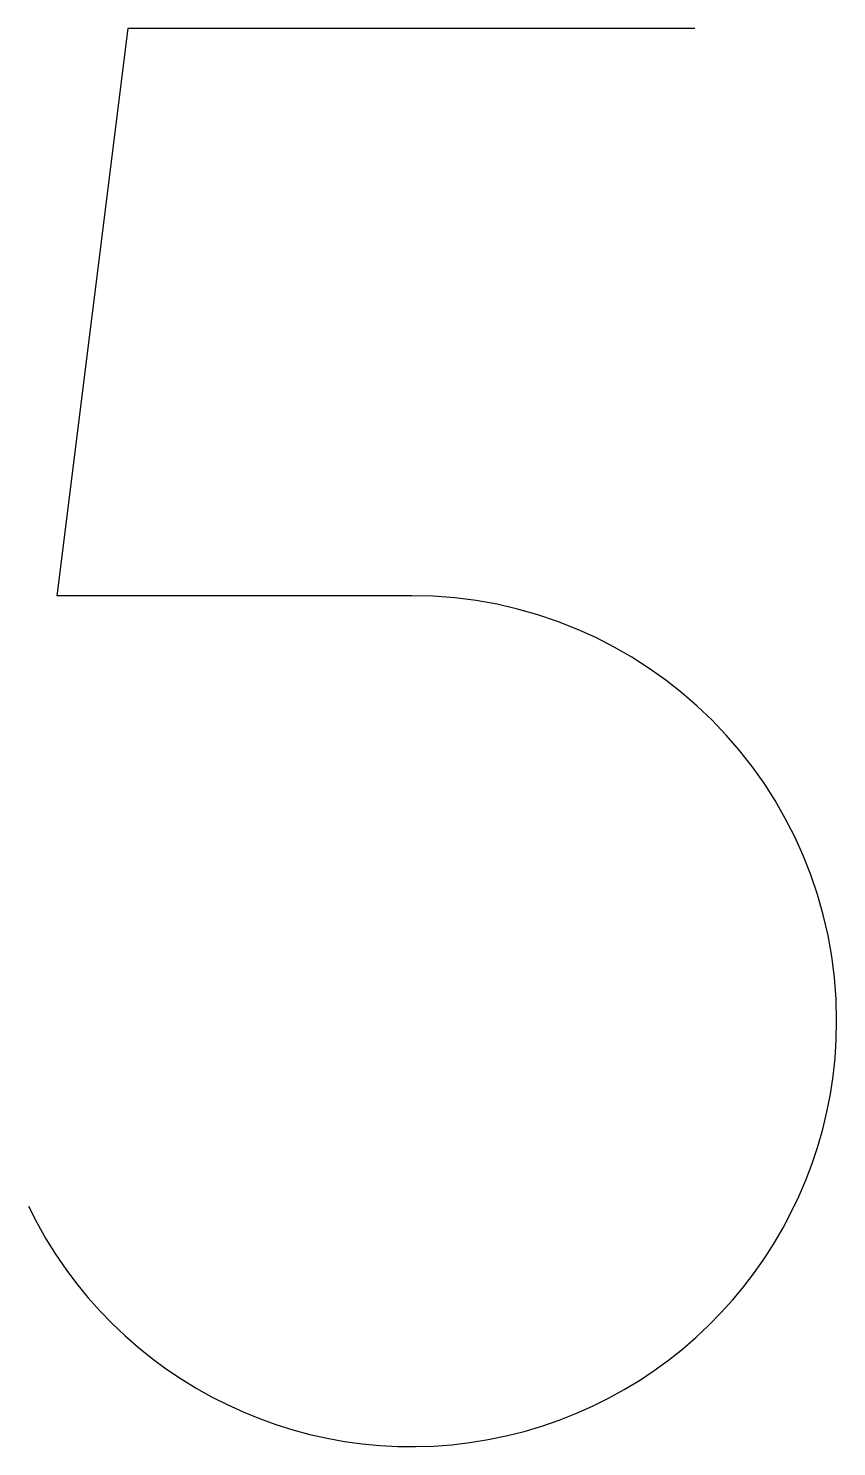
# Model space of a CAD drawing. Extents: x 15 to 300, y 0 to 500.
import ezdxf

# ---------------------------------------------------------------- set-up
doc = ezdxf.new("R2010")
doc.units = 0
doc.layers.get('0').update_dxf_attribs({"linetype": 'CONTINUOUS'})

msp = doc.modelspace()

# ---------------------------------------------------------------- linework, layer by layer
for p, q in [((50, 500), (25, 300)), ((250, 500), (50, 500)), ((150, 300), (25, 300))]:
    msp.add_line(p, q)
for start, end in [(0, 90), (205.7727, 0)]:
    msp.add_arc((150, 150), 150, start, end)

doc.saveas('drawing.dxf')
